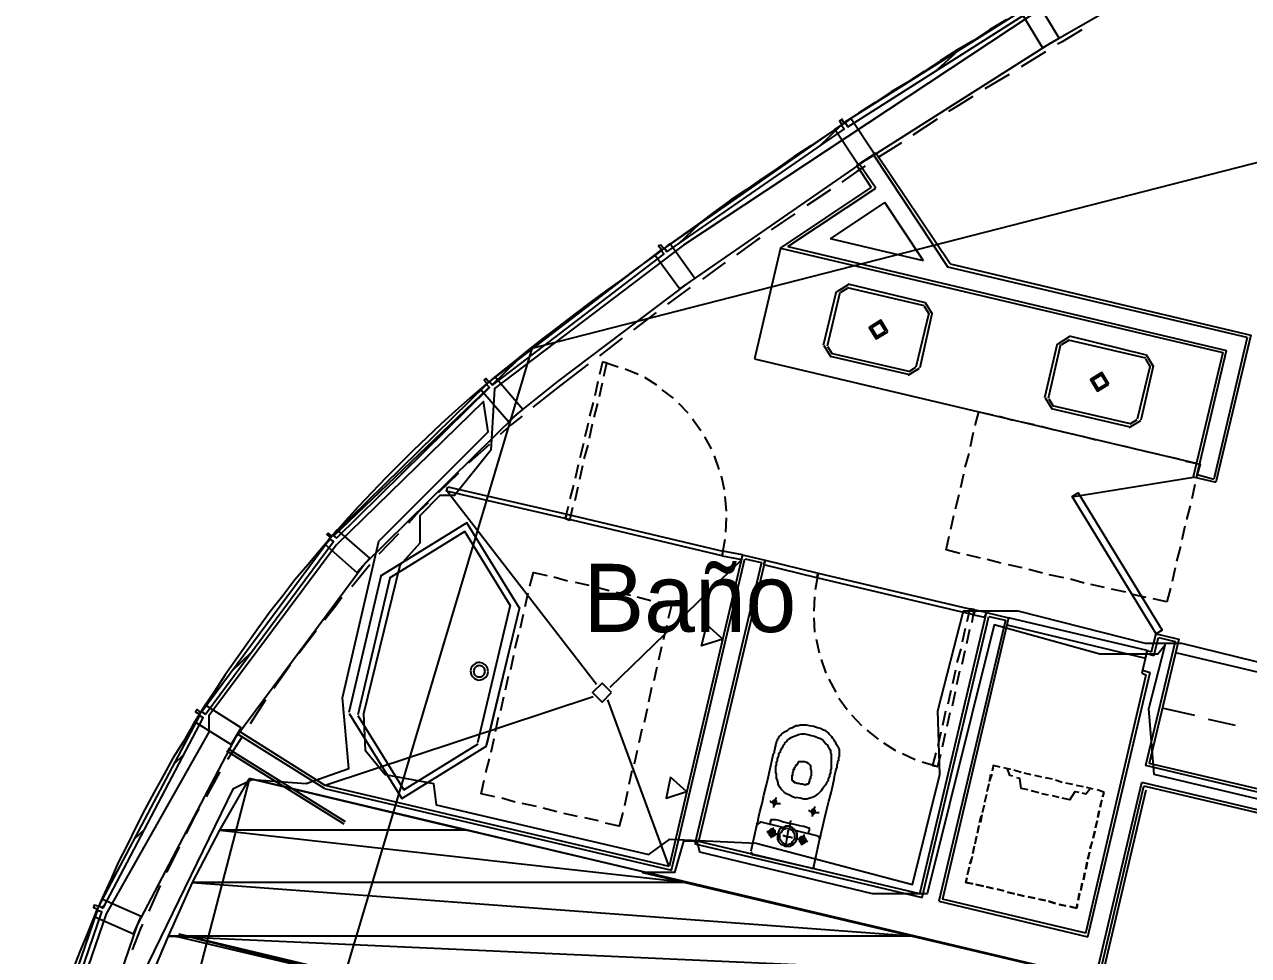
# Model space of a CAD drawing. Header units: feet. Extents: x -84 to 198, y -22 to 181.
# Drawn here: x 27.76 to 49.31, y 130.56 to 146.94 of the extents above; entities that cross this region are included whole.
import ezdxf
from ezdxf.enums import TextEntityAlignment as Align

# ---------------------------------------------------------------- set-up
doc = ezdxf.new("R2010")
doc.units = ezdxf.units.FT
for name, color, linetype in [('A-AREA-COMUN', 252, 'CONTINUOUS'), ('A-AREA-UNIDAD', 30, 'CONTINUOUS'), ('A-LINEA', 7, 'CONTINUOUS'), ('A-LINEA-FINA', 9, 'CONTINUOUS'), ('A-MURO-CONCRETO', 8, 'CONTINUOUS'), ('A-NOMBRE-ESPACIO', 2, 'CONTINUOUS')]:
    doc.layers.add(name, color=color, linetype=linetype)

msp = doc.modelspace()

# ---------------------------------------------------------------- linework, layer by layer
at = {"layer": 'A-AREA-COMUN'}
for points in [[(77.04, 126.7733), (47.648, 133.7422), (47.552, 134.8978), (47.84, 136.0178), (47.712, 135.8578), (46.688, 135.8578), (44.832, 136.3733), (43.648, 131.6444), (42.688, 131.6444), (39.648, 132.3733), (39.6, 132.5689), (39.36, 132.5689), (39.2, 132.0178), (38.64, 132.0178), (46.32, 130.2044)], [(45.728, 127.2889), (30.48, 130.9333), (33.36, 130.2044)]]:
    msp.add_lwpolyline(points, dxfattribs=at)
at = {"layer": 'A-AREA-UNIDAD'}
for points in [[(45.472, 147.0933), (39.36, 143.0578), (36.032, 140.5333), (35.968, 139.4489), (35.328, 138.6489), (35.072, 138.6489), (34.72, 138.2933), (34.72, 137.8133), (34.368, 137.4222), (33.728, 134.8089), (33.76, 134.1689), (34.112, 133.7422), (34.96, 133.5822), (35.008, 133.2089), (38.752, 132.3378), (39.12, 132.6044), (40.64, 132.5333), (43.392, 131.8044), (43.872, 133.7422), (43.84, 134.8622), (44.288, 136.6222), (45.248, 136.6222), (47.488, 136.0533), (48.128, 136.0533), (57.76, 133.6889)], [(29.84, 130.2044), (31.44, 133.4933), (31.76, 133.6533), (32.72, 133.5822), (33.472, 133.8489), (33.36, 135.0933), (34, 137.8489), (35.92, 139.7689), (35.84, 140.3022), (33.248, 137.7778), (31.008, 134.7733), (31.008, 134.4889), (29.2, 131.2889), (27.92, 127.5733)]]:
    msp.add_lwpolyline(points, dxfattribs=at)
at = {"layer": 'A-LINEA'}
for p, q in [((106.2631, 159.0395), (36.6895, 141.2395)), ((106.2631, 159.0395), (36.6895, 141.2395)), ((43.84, 146.1511), (44.1467, 146.4311)), ((45.7333, 146.4578), (45.3067, 146.1911)), ((45.0933, 146.0578), (44.6667, 145.8044)), ((43.8267, 145.2711), (43.4, 144.9911)), ((41.7467, 144.7911), (42.1333, 145.1644)), ((43.2, 144.8578), (42.7733, 144.5911)), ((42.7067, 144.6444), (44.0133, 142.6711)), ((44.0533, 142.7244), (42.7467, 144.6711)), ((42.7467, 144.0578), (42.4533, 144.4844)), ((41.0667, 143.0044), (42.6667, 144.0711)), ((41.2, 143.0311), (42.7467, 144.0578)), ((41.9467, 144.0311), (41.5333, 143.7511)), ((41.9467, 143.1644), (42.9067, 143.8044)), ((43.5867, 142.7778), (42.9067, 143.8044)), ((41.32, 143.6044), (40.9067, 143.3244)), ((39.2667, 143.0711), (39.6533, 143.4444)), ((43.5867, 142.7778), (41.9467, 143.1644)), ((41.0667, 143.0044), (40.6133, 141.0578)), ((41.0667, 143.0044), (48.8533, 141.1644)), ((41.2, 143.0311), (48.92, 141.2044)), ((40.0933, 142.7511), (39.6933, 142.4578)), ((49.28, 141.4311), (44.0133, 142.6711)), ((44.0533, 142.7244), (49.3467, 141.4711)), ((39.48, 142.3111), (39.08, 142.0178)), ((41.8267, 141.2978), (42.0533, 142.2444)), ((41.8933, 141.2844), (42.12, 142.2311)), ((42.2584, 142.36), (42.0578, 142.2361)), ((42.243, 142.2951), (42.1227, 142.2208)), ((42.24, 142.3111), (43.6, 141.9911)), ((42.2533, 142.3778), (43.6133, 142.0444)), ((43.7422, 141.8394), (43.6184, 142.04)), ((38.88, 141.8711), (38.48, 141.5644)), ((43.68, 141.8578), (43.4533, 140.9111)), ((43.7333, 141.8444), (43.52, 140.8978)), ((43.6773, 141.8548), (43.603, 141.9751)), ((38.28, 141.4178), (37.88, 141.1111)), ((46.1517, 141.44), (45.9511, 141.3161)), ((46.1364, 141.3751), (46.016, 141.3008)), ((46.1333, 141.3911), (47.4933, 141.0711)), ((46.1467, 141.4578), (47.5067, 141.1244)), ((49.28, 141.4311), (48.6933, 138.9378)), ((49.3467, 141.4711), (48.7333, 138.8844)), ((36.6881, 141.2357), (28.3665, 113.3809)), ((36.6881, 141.2357), (28.3665, 113.3809)), ((36.6881, 141.2357), (28.3665, 113.3809)), ((41.8311, 141.2895), (41.955, 141.0889)), ((41.896, 141.2741), (41.9703, 141.1538)), ((43.3333, 140.8311), (41.96, 141.1511)), ((45.72, 140.3778), (45.9467, 141.3244)), ((45.7867, 140.3644), (46, 141.3111)), ((48.8533, 141.1644), (48.3333, 138.9778)), ((48.4, 139.0178), (48.92, 141.2044)), ((36, 140.6044), (36.44, 141.0311)), ((37.9333, 141.0044), (37.88, 140.7778)), ((38.2133, 140.9111), (37.9333, 141.0044)), ((40.6133, 141.0578), (48.3867, 139.2178)), ((43.32, 140.7778), (41.9467, 141.0978)), ((47.5733, 140.9378), (47.3467, 139.9911)), ((47.6267, 140.9244), (47.4133, 139.9778)), ((47.5706, 140.9348), (47.4964, 141.0551)), ((47.6355, 140.9194), (47.5117, 141.12)), ((38.56, 140.7778), (38.3333, 140.8711)), ((38.8933, 140.5911), (38.68, 140.7244)), ((43.315, 140.7689), (43.5155, 140.8927)), ((43.3303, 140.8338), (43.4506, 140.9081)), ((33.2, 137.9378), (35.9333, 140.5511)), ((36.4133, 140.0711), (37.1467, 140.6578)), ((37.8533, 140.6578), (37.8, 140.4044)), ((37.88, 140.3911), (37.9333, 140.6311)), ((39.1867, 140.3644), (38.9867, 140.5111)), ((37.7733, 140.2844), (37.7067, 140.0444)), ((37.7867, 140.0311), (37.8533, 140.2711)), ((39.44, 140.0978), (39.28, 140.2711)), ((45.7245, 140.3695), (45.8483, 140.1689)), ((45.7894, 140.3541), (45.8636, 140.2338)), ((47.2, 139.8578), (45.84, 140.1778)), ((47.2267, 139.9111), (45.8533, 140.2311)), ((37.68, 139.9244), (37.6267, 139.6844)), ((37.7067, 139.6578), (37.76, 139.9111)), ((39.6667, 139.7911), (39.52, 139.9911)), ((44.92, 140.0444), (45.16, 139.9778)), ((45.28, 139.9511), (45.5333, 139.8978)), ((45.6533, 139.8711), (45.8933, 139.8044)), ((47.2083, 139.8489), (47.4089, 139.9727)), ((47.2236, 139.9138), (47.344, 139.9881)), ((39.8533, 139.4711), (39.7333, 139.6844)), ((44.4133, 139.5111), (44.4667, 139.7644)), ((46.0133, 139.7778), (46.2533, 139.7244)), ((46.3867, 139.6978), (46.6267, 139.6311)), ((35.9467, 139.5511), (35.5733, 139.2178)), ((37.6, 139.5644), (37.5333, 139.3111)), ((37.6133, 139.2978), (37.68, 139.5378)), ((46.7467, 139.6044), (46.9867, 139.5511)), ((47.1067, 139.5244), (47.36, 139.4578)), ((47.48, 139.4311), (47.72, 139.3778)), ((39.9867, 139.1111), (39.9067, 139.3511)), ((44.32, 139.1511), (44.3867, 139.3911)), ((47.84, 139.3511), (48.08, 139.2978)), ((35.4, 139.0444), (35.04, 138.6978)), ((37.5067, 139.1911), (37.4533, 138.9511)), ((37.5333, 138.9378), (37.5867, 139.1778)), ((40.08, 138.7511), (40.0267, 138.9911)), ((44.24, 138.7911), (44.2933, 139.0311)), ((48.3333, 138.9778), (48.7333, 138.8844)), ((48.4, 139.0178), (48.6933, 138.9378)), ((37.4267, 138.8311), (37.36, 138.5911)), ((37.4533, 138.5644), (37.5067, 138.8044)), ((48.339, 138.9683), (46.1982, 138.622)), ((48.36, 138.8444), (48.3067, 138.5911)), ((37.8267, 135.3244), (35.1867, 138.7378)), ((40.12, 138.3778), (40.0933, 138.6311)), ((44.1467, 138.4178), (44.2133, 138.6711)), ((48.28, 138.4711), (48.2133, 138.2311)), ((37.2533, 138.2978), (37.2533, 138.2978)), ((37.2533, 138.2978), (37.2533, 138.2978)), ((40.1067, 138.0044), (40.12, 138.2578)), ((44.0667, 138.0578), (44.12, 138.2978)), ((34.3467, 137.9778), (34, 137.6178)), ((48.1867, 138.1111), (48.1333, 137.8711)), ((33.08, 137.8178), (33.1467, 137.8844)), ((40.04, 137.5911), (40.0933, 137.8844)), ((48.1067, 137.7511), (48.04, 137.4978)), ((40.3733, 137.5111), (38.0667, 135.2711)), ((40.4, 137.6044), (39.1067, 132.1244)), ((39.1467, 132.0578), (40.44, 137.5378)), ((40.7333, 137.4711), (39.56, 132.5244)), ((40.8, 137.5111), (39.6267, 132.5644)), ((40, 137.6444), (40, 137.6444)), ((40.0933, 137.6178), (40.0933, 137.6178)), ((40.0933, 137.6178), (40.0933, 137.6178)), ((40.3467, 137.5644), (40.3467, 137.5644)), ((40.4, 137.6044), (40.8, 137.5111)), ((40.44, 137.5378), (40.7333, 137.4711)), ((44.5867, 137.5511), (44.3467, 137.6044)), ((44.9467, 137.4578), (44.7067, 137.5244)), ((34.04, 137.2578), (33.4667, 134.8311)), ((33.84, 137.4311), (33.52, 137.0444)), ((41.7333, 137.2844), (41.68, 136.9911)), ((41.68, 137.2578), (41.68, 137.2578)), ((41.68, 137.2578), (41.68, 137.2578)), ((45.32, 137.3778), (45.08, 137.4311)), ((45.68, 137.2844), (45.44, 137.3511)), ((46.0533, 137.2044), (45.8, 137.2578)), ((48.0133, 137.3778), (47.96, 137.1378)), ((34.2, 137.2178), (33.6267, 134.7911)), ((37.08, 137.2178), (37.32, 137.1511)), ((37.4533, 137.1244), (37.6933, 137.0711)), ((37.8133, 137.0444), (38.0533, 136.9778)), ((46.4133, 137.1111), (46.1733, 137.1778)), ((46.7733, 137.0311), (46.5333, 137.0844)), ((33.9467, 136.8578), (33.4667, 134.8311)), ((36.5733, 136.6978), (36.6267, 136.9378)), ((38.1733, 136.9511), (38.4267, 136.8978)), ((38.5467, 136.8711), (38.7867, 136.8044)), ((41.6667, 136.8711), (41.6533, 136.6178)), ((47.1467, 136.9511), (46.8933, 137.0044)), ((47.5067, 136.8578), (47.2667, 136.9111)), ((47.8667, 136.7778), (47.6267, 136.8311)), ((47.9333, 137.0178), (47.8667, 136.7778)), ((36.3067, 136.7244), (35.7333, 134.2978)), ((38.9067, 136.7778), (39.1467, 136.7244)), ((39.1467, 136.7244), (39.0933, 136.4844)), ((36.4933, 136.3244), (36.5467, 136.5644)), ((41.6533, 136.4978), (41.6667, 136.2444)), ((43.52, 131.6444), (44.6933, 136.5911)), ((43.56, 131.5778), (44.7333, 136.5244)), ((45.0267, 136.4578), (43.8533, 131.5111)), ((45.08, 136.4978), (43.92, 131.5511)), ((44.44, 136.6044), (44.44, 136.6044)), ((44.52, 136.5911), (44.52, 136.5911)), ((44.52, 136.5911), (44.52, 136.5911)), ((44.6933, 136.5911), (45.08, 136.4978)), ((44.7333, 136.5244), (45.0267, 136.4578)), ((32.8933, 136.2711), (32.5867, 135.8711)), ((36.4, 135.9644), (36.4533, 136.2044)), ((39.0667, 136.3644), (39, 136.1111)), ((44.32, 136.3111), (44.2667, 136.0711)), ((44.3467, 136.0444), (44.4, 136.2978)), ((47.6, 135.8978), (47.68, 136.2178)), ((47.68, 136.2178), (48.08, 136.1244)), ((38.9733, 135.9911), (38.92, 135.7511)), ((41.6933, 136.1244), (41.7467, 135.8844)), ((48.0133, 136.0844), (47.4933, 133.8978)), ((48.08, 136.1244), (47.56, 133.9378)), ((47.64, 135.8311), (47.72, 136.1511)), ((47.72, 136.1511), (48.0133, 136.0844)), ((31.4, 135.5511), (31.76, 135.8978)), ((36.32, 135.5911), (36.3733, 135.8444)), ((41.7867, 135.7644), (41.8667, 135.5244)), ((44.24, 135.9511), (44.1733, 135.7111)), ((44.2667, 135.6844), (44.32, 135.9244)), ((47.52, 135.9244), (47.4267, 135.5244)), ((47.64, 135.8311), (47.5067, 135.8711)), ((47.52, 135.9244), (47.6, 135.8978)), ((57.9067, 133.5378), (48.0267, 135.8844)), ((32.44, 135.6711), (32.1467, 135.2578)), ((35.6174, 135.5929), (35.6136, 135.5664)), ((35.6136, 135.5664), (35.6144, 135.5397)), ((35.6144, 135.5397), (35.6198, 135.5136)), ((35.6258, 135.6183), (35.6174, 135.5929)), ((35.6384, 135.6418), (35.6258, 135.6183)), ((35.655, 135.6628), (35.6384, 135.6418)), ((35.6749, 135.6806), (35.655, 135.6628)), ((35.6693, 135.5807), (35.6668, 135.5634)), ((35.6668, 135.5634), (35.6674, 135.546)), ((35.6674, 135.546), (35.6709, 135.5289)), ((35.6748, 135.5972), (35.6693, 135.5807)), ((35.6709, 135.5289), (35.6774, 135.5127)), ((35.683, 135.6126), (35.6748, 135.5972)), ((35.6976, 135.6947), (35.6749, 135.6806)), ((35.6938, 135.6263), (35.683, 135.6126)), ((35.7068, 135.6379), (35.6938, 135.6263)), ((35.7225, 135.7046), (35.6976, 135.6947)), ((35.7216, 135.6471), (35.7068, 135.6379)), ((35.7378, 135.6535), (35.7216, 135.6471)), ((35.7486, 135.71), (35.7225, 135.7046)), ((35.7549, 135.6571), (35.7378, 135.6535)), ((35.7753, 135.7109), (35.7486, 135.71)), ((35.7723, 135.6576), (35.7549, 135.6571)), ((35.7896, 135.6551), (35.7723, 135.6576)), ((35.8018, 135.707), (35.7753, 135.7109)), ((35.8061, 135.6497), (35.7896, 135.6551)), ((35.8272, 135.6987), (35.8018, 135.707)), ((35.8215, 135.6414), (35.8061, 135.6497)), ((35.8352, 135.6306), (35.8215, 135.6414)), ((35.8507, 135.686), (35.8272, 135.6987)), ((35.8468, 135.6176), (35.8352, 135.6306)), ((35.856, 135.6028), (35.8468, 135.6176)), ((35.8717, 135.6695), (35.8507, 135.686)), ((35.8624, 135.5866), (35.856, 135.6028)), ((35.8586, 135.5183), (35.864, 135.5349)), ((35.866, 135.5696), (35.8624, 135.5866)), ((35.864, 135.5349), (35.8665, 135.5521)), ((35.8665, 135.5521), (35.866, 135.5696)), ((35.8895, 135.6495), (35.8717, 135.6695)), ((35.9036, 135.6268), (35.8895, 135.6495)), ((35.9135, 135.602), (35.9036, 135.6268)), ((35.9189, 135.5758), (35.9135, 135.602)), ((35.9159, 135.5227), (35.9198, 135.5491)), ((35.9198, 135.5491), (35.9189, 135.5758)), ((38.8933, 135.6311), (38.84, 135.3911)), ((44.1467, 135.5778), (44.0933, 135.3378)), ((44.1733, 135.3244), (44.2267, 135.5644)), ((46.48, 130.8844), (47.5733, 135.5378)), ((47.44, 135.5778), (47.5733, 135.5378)), ((35.6198, 135.5136), (35.6298, 135.4887)), ((35.6298, 135.4887), (35.6438, 135.466)), ((35.6438, 135.466), (35.6616, 135.4461)), ((35.6616, 135.4461), (35.6826, 135.4295)), ((35.6774, 135.5127), (35.6866, 135.4979)), ((35.6826, 135.4295), (35.7062, 135.4169)), ((35.6866, 135.4979), (35.6982, 135.4849)), ((35.6982, 135.4849), (35.7119, 135.4741)), ((35.7062, 135.4169), (35.7316, 135.4085)), ((35.7119, 135.4741), (35.7272, 135.4659)), ((35.7272, 135.4659), (35.7438, 135.4604)), ((35.7316, 135.4085), (35.758, 135.4047)), ((35.7438, 135.4604), (35.761, 135.4579)), ((35.758, 135.4047), (35.7847, 135.4055)), ((35.761, 135.4579), (35.7784, 135.4585)), ((35.7784, 135.4585), (35.7955, 135.462)), ((35.7847, 135.4055), (35.8109, 135.411)), ((35.7955, 135.462), (35.8117, 135.4685)), ((35.8109, 135.411), (35.8357, 135.4209)), ((35.8117, 135.4685), (35.8265, 135.4777)), ((35.8265, 135.4777), (35.8395, 135.4893)), ((35.8357, 135.4209), (35.8584, 135.4349)), ((35.8395, 135.4893), (35.8503, 135.503)), ((35.8503, 135.503), (35.8586, 135.5183)), ((35.8584, 135.4349), (35.8784, 135.4527)), ((35.8784, 135.4527), (35.8949, 135.4737)), ((35.8949, 135.4737), (35.9076, 135.4973)), ((35.9076, 135.4973), (35.9159, 135.5227)), ((36.2267, 135.2311), (36.28, 135.4711)), ((41.92, 135.4178), (42.04, 135.1911)), ((46.44, 130.9511), (47.5067, 135.4978)), ((47.4267, 135.5244), (47.5067, 135.4978)), ((37.7733, 135.1111), (33.0533, 133.5511)), ((36.1467, 134.8711), (36.2, 135.1111)), ((38.8, 135.2711), (38.7467, 135.0178)), ((44.0667, 135.2178), (44.0133, 134.9778)), ((44.0933, 134.9511), (44.1467, 135.2044)), ((39.1067, 132.1244), (38.0267, 135.0578)), ((38.72, 134.8978), (38.6667, 134.6578)), ((42.0933, 135.0844), (42.24, 134.8844)), ((48.36, 134.7778), (47.7867, 134.9111)), ((36.0533, 134.4978), (36.1067, 134.7511)), ((42.32, 134.7911), (42.4933, 134.6044)), ((43.9733, 134.8578), (43.92, 134.6044)), ((44, 134.5911), (44.0533, 134.8311)), ((49.08, 134.6044), (48.6, 134.7111)), ((33.04, 133.4978), (31.5067, 134.4578)), ((33.0533, 133.5511), (31.5467, 134.4978)), ((38.6267, 134.5378), (38.5733, 134.2978)), ((42.5867, 134.5244), (42.7867, 134.3644)), ((43.8933, 134.4844), (43.84, 134.2444)), ((43.92, 134.2311), (43.9733, 134.4711)), ((31.6, 134.4178), (31.3333, 134.0044)), ((35.9733, 134.1378), (36.0267, 134.3778)), ((42.88, 134.2978), (43.0933, 134.1644)), ((30.3867, 133.9244), (30.5733, 134.0978)), ((33.3867, 132.8711), (31.32, 134.1511)), ((33.4133, 132.9111), (31.3467, 134.1911)), ((38.5467, 134.1644), (38.4933, 133.9244)), ((43.2133, 134.1111), (43.44, 134.0044)), ((43.84, 133.8844), (43.8933, 134.0978)), ((35.88, 133.7778), (35.9467, 134.0178)), ((43.56, 133.9644), (43.84, 133.8844)), ((44.8, 133.8044), (44.8133, 133.8711)), ((44.9333, 133.8711), (44.8133, 133.8978)), ((45.12, 133.8311), (45, 133.8578)), ((45.12, 133.8311), (45, 133.8578)), ((45.3067, 133.7778), (45.1733, 133.8178)), ((45.3067, 133.7778), (45.1733, 133.8178)), ((77.9867, 126.6844), (47.4933, 133.8978)), ((77.9467, 126.7511), (47.56, 133.9378)), ((31.7159, 133.6567), (28.3582, 120.754)), ((31.2, 133.7911), (30.96, 133.3511)), ((38.4533, 133.8044), (38.4, 133.5644)), ((44.7867, 133.7511), (44.7467, 133.6311)), ((44.7467, 133.6178), (44.7733, 133.7511)), ((45.48, 133.7378), (45.36, 133.7644)), ((45.48, 133.7378), (45.36, 133.7644)), ((45.6667, 133.6978), (45.5467, 133.7244)), ((45.6667, 133.6978), (45.5467, 133.7244)), ((45.8533, 133.6578), (45.7333, 133.6844)), ((45.8533, 133.6578), (45.7333, 133.6844)), ((46.0267, 133.6044), (45.9067, 133.6444)), ((46.0267, 133.6044), (45.9067, 133.6444)), ((46.2133, 133.5644), (46.0933, 133.5911)), ((46.2133, 133.5644), (46.0933, 133.5911)), ((46.1067, 128.0044), (47.4267, 133.6044)), ((78.2133, 126.3244), (47.4267, 133.6044)), ((33.04, 133.4978), (39.1467, 132.0578)), ((39.1067, 132.1244), (33.0533, 133.5511)), ((38.3733, 133.4444), (38.32, 133.1911)), ((44.6933, 133.3911), (44.6667, 133.2711)), ((44.6667, 133.2578), (44.6933, 133.3778)), ((44.7333, 133.5778), (44.7067, 133.4578)), ((44.7067, 133.4444), (44.7333, 133.5644)), ((45.4267, 133.4711), (45.3067, 133.4978)), ((45.6133, 133.4178), (45.48, 133.4578)), ((45.7867, 133.3778), (45.6667, 133.4044)), ((46.1733, 128.0444), (47.4667, 133.5378)), ((46.2133, 127.9911), (47.5067, 133.4711)), ((46.4, 133.5244), (46.28, 133.5511)), ((46.4, 133.5244), (46.28, 133.5511)), ((46.5733, 133.4844), (46.4533, 133.5111)), ((46.5733, 133.4844), (46.4533, 133.5111)), ((46.76, 133.4311), (46.64, 133.4711)), ((46.76, 133.4178), (46.7333, 133.3511)), ((78.2533, 126.2578), (47.4667, 133.5378)), ((36.4, 133.2578), (36.16, 133.3244)), ((36.7733, 133.1778), (36.52, 133.2311)), ((44.6533, 133.2044), (44.6267, 133.0844)), ((44.6267, 133.0711), (44.6533, 133.1911)), ((45.9733, 133.3378), (45.8533, 133.3644)), ((46.16, 133.2978), (46.0267, 133.3244)), ((46.6933, 133.1778), (46.7333, 133.2978)), ((46.72, 133.2844), (46.6933, 133.1644)), ((37.1333, 133.0844), (36.8933, 133.1511)), ((37.4933, 133.0044), (37.2533, 133.0578)), ((37.8667, 132.9244), (37.6267, 132.9778)), ((44.5733, 132.8978), (44.6, 133.0178)), ((44.6133, 133.0311), (44.5867, 132.8978)), ((46.6533, 132.9911), (46.68, 133.1111)), ((46.68, 133.0978), (46.6533, 132.9778)), ((29.6933, 132.6044), (29.88, 132.7778)), ((40.6533, 132.8711), (40.5467, 132.3911)), ((40.7107, 132.8965), (40.6546, 132.8619)), ((41.7333, 132.6578), (40.7067, 132.9111)), ((44.56, 132.8444), (44.5333, 132.7244)), ((44.5333, 132.7111), (44.56, 132.8311)), ((46.5733, 132.6311), (46.6, 132.7511)), ((46.6, 132.7378), (46.5733, 132.6178)), ((46.6133, 132.8044), (46.64, 132.9244)), ((46.64, 132.9244), (46.6133, 132.8044)), ((39.56, 132.5244), (43.56, 131.5778)), ((43.52, 131.6444), (39.6267, 132.5644)), ((41.6533, 132.1244), (41.76, 132.6178)), ((41.7721, 132.6004), (41.7374, 132.6565)), ((44.52, 132.6578), (44.4933, 132.5378)), ((44.4933, 132.5244), (44.52, 132.6444)), ((46.52, 132.4444), (46.56, 132.5644)), ((46.5467, 132.5511), (46.52, 132.4311)), ((40.5479, 132.3819), (40.5826, 132.3257)), ((40.5733, 132.3378), (41.6, 132.0978)), ((44.44, 132.2978), (44.4133, 132.1778)), ((44.48, 132.4844), (44.4533, 132.3511)), ((44.4533, 132.3511), (44.48, 132.4711)), ((46.48, 132.2578), (46.5067, 132.3778)), ((46.5067, 132.3778), (46.48, 132.2444)), ((41.6093, 132.0857), (41.6654, 132.1204)), ((44.3867, 132.1111), (44.36, 131.9911)), ((44.36, 131.9778), (44.3867, 132.0978)), ((44.4, 132.1644), (44.44, 132.2844)), ((46.44, 132.0844), (46.4667, 132.2044)), ((46.4667, 132.1911), (46.44, 132.0711)), ((44.3467, 131.9244), (44.3333, 131.8444)), ((46.4, 131.8978), (46.4267, 132.0178)), ((46.4267, 132.0044), (46.4, 131.8844)), ((30.1467, 131.7911), (29.9467, 131.3378)), ((44.3333, 131.8444), (44.4533, 131.8178)), ((44.5067, 131.8044), (44.64, 131.7778)), ((44.64, 131.7778), (44.5067, 131.8044)), ((44.6933, 131.7644), (44.8133, 131.7378)), ((44.8133, 131.7378), (44.6933, 131.7644)), ((44.88, 131.7244), (45, 131.6978)), ((45, 131.6978), (44.88, 131.7244)), ((45.0667, 131.6711), (45.1867, 131.6444)), ((45.1867, 131.6444), (45.0667, 131.6711)), ((46.3067, 131.5378), (46.3333, 131.6578)), ((46.3733, 131.8311), (46.3467, 131.6978)), ((46.36, 131.7111), (46.3867, 131.8311)), ((29.12, 131.4044), (29.1867, 131.4578)), ((43.8533, 131.5111), (46.48, 130.8844)), ((46.44, 130.9511), (43.92, 131.5511)), ((45.24, 131.6311), (45.36, 131.6044)), ((45.36, 131.6044), (45.24, 131.6311)), ((45.4267, 131.5911), (45.5467, 131.5644)), ((45.5467, 131.5644), (45.4267, 131.5911)), ((45.6133, 131.5511), (45.7333, 131.5244)), ((45.7333, 131.5244), (45.6133, 131.5511)), ((45.7867, 131.5111), (45.9067, 131.4711)), ((45.9067, 131.4711), (45.7867, 131.5111)), ((45.9733, 131.4578), (46.0933, 131.4311)), ((46.0933, 131.4311), (45.9733, 131.4578)), ((46.3333, 131.6444), (46.3067, 131.5244)), ((29.0267, 131.3111), (29.0667, 131.3511)), ((35.8267, 129.6178), (30.4533, 130.8844))]:
    msp.add_line(p, q, dxfattribs=at)
for points in [[(37.1467, 140.6578), (39.4267, 142.3778), (42.5867, 144.5644), (45.8267, 146.6178), (49.16, 148.5244), (51.5733, 149.7778)], [(42.2533, 145.1378), (45.4533, 147.1644), (45.4, 147.2311), (42.2, 145.2178), (42.2533, 145.1378)], [(45.5867, 147.3378), (45.4533, 147.2711), (45.4133, 147.3378), (45.3733, 147.3111), (45.4267, 147.2444), (45.2933, 147.1644), (45.68, 146.5244), (45.9733, 146.6978), (45.5867, 147.3378)], [(45.04, 147.0178), (44.7467, 146.8444), (44.4667, 146.6578), (44.1733, 146.4844), (43.88, 146.2978), (43.6, 146.1111), (43.3067, 145.9244), (43.0133, 145.7511), (42.7333, 145.5644), (42.44, 145.3778), (42.16, 145.1778), (41.88, 144.9911), (41.6, 144.8044), (41.3067, 144.6178), (41.0267, 144.4178), (40.7467, 144.2311), (40.4667, 144.0311), (40.1867, 143.8444), (39.9067, 143.6444), (39.64, 143.4444), (39.36, 143.2444), (39.08, 143.0444), (38.8133, 142.8444), (38.5333, 142.6444), (38.2667, 142.4444), (37.9867, 142.2444), (37.72, 142.0444), (37.4533, 141.8444), (37.1733, 141.6311), (36.9067, 141.4311), (36.64, 141.2178), (36.3733, 141.0044), (36.12, 140.8044), (35.8533, 140.5778), (35.6, 140.3644), (35.3467, 140.1378), (35.0933, 139.9111), (34.84, 139.6711), (34.6, 139.4444), (34.36, 139.2044), (34.12, 138.9644), (33.88, 138.7111), (33.64, 138.4578), (33.4133, 138.2044), (33.1867, 137.9511), (32.96, 137.6844), (32.7467, 137.4311), (32.52, 137.1644), (32.3067, 136.8844), (32.0933, 136.6178), (31.8933, 136.3378), (31.6933, 136.0578), (31.4933, 135.7778), (31.2933, 135.4978), (31.1067, 135.2044), (30.92, 134.9244), (30.7333, 134.6311), (30.56, 134.3244), (30.3733, 134.0311), (30.2133, 133.7378), (30.04, 133.4311), (29.88, 133.1244), (29.72, 132.8178), (29.5733, 132.5111), (29.4133, 132.2044), (29.28, 131.8978), (29.1333, 131.5778), (29, 131.2711), (28.8667, 130.9511), (28.7333, 130.6311), (28.6133, 130.3111)], [(46.3733, 146.8444), (46.0267, 146.6311), (45.9467, 146.5911)], [(44.4533, 145.6711), (44.2, 145.5111), (44.0267, 145.4044)], [(42.3067, 145.2844), (42.1867, 145.2044), (42.1467, 145.2711), (42.1067, 145.2444), (42.1467, 145.1778), (42.0267, 145.0978), (42.44, 144.4711), (42.72, 144.6578), (42.3067, 145.2844)], [(39.0667, 142.9378), (42.1867, 145.0978), (42.1333, 145.1644), (39.0267, 143.0044), (39.0667, 142.9378)], [(42.7467, 144.6711), (42.4133, 144.4578), (42.6667, 144.0711)], [(42.56, 144.4444), (42.4133, 144.3511), (42.1467, 144.1644)], [(39.12, 143.0844), (39.0133, 142.9911), (38.96, 143.0578), (38.92, 143.0444), (38.9733, 142.9778), (38.8533, 142.8844), (39.2933, 142.2844), (39.56, 142.4711), (39.12, 143.0844)], [(40.7067, 143.1778), (40.64, 143.1378), (40.2933, 142.8844)], [(36, 140.5911), (39.0133, 142.8978), (38.96, 142.9644), (35.9467, 140.6578), (36, 140.5911)], [(42.9555, 141.5327), (42.8317, 141.7333), (42.6311, 141.6095), (42.755, 141.4089), (42.9555, 141.5327)], [(42.9166, 141.5419), (42.8225, 141.6944), (42.6701, 141.6003), (42.7642, 141.4478), (42.9166, 141.5419)], [(37.68, 140.9644), (37.2, 140.5911), (36.7067, 140.2044)], [(37.96, 140.7511), (38.0133, 140.9778), (37.9333, 141.0044)], [(36.04, 140.7378), (35.9333, 140.6444), (35.88, 140.7111), (35.8533, 140.6844), (35.9067, 140.6178), (35.7867, 140.5244), (36.28, 139.9511), (36.5333, 140.1644), (36.04, 140.7378)], [(46.8489, 140.6127), (46.725, 140.8133), (46.5245, 140.6895), (46.6483, 140.4889), (46.8489, 140.6127)], [(46.8099, 140.6219), (46.7158, 140.7744), (46.5634, 140.6803), (46.6575, 140.5278), (46.8099, 140.6219)], [(33.2533, 137.8978), (35.9467, 140.5511), (35.8933, 140.6044), (33.1867, 137.9511), (33.2533, 137.8978)], [(28.5333, 127.5511), (29.7467, 131.0978), (31.4933, 134.4178), (33.7333, 137.4311), (36.4133, 140.0711)], [(44.4933, 139.8844), (44.56, 140.1244), (44.8, 140.0711)], [(36.52, 140.0444), (36.3333, 139.8978), (36.1333, 139.7244)], [(48.2, 139.2578), (48.4533, 139.2044), (48.3867, 138.9644)], [(35.2133, 138.8044), (37.3067, 138.3244), (37.28, 138.2444), (35.1867, 138.7244), (35.2133, 138.8044)], [(35.24, 138.7644), (35.24, 138.7644), (35.24, 138.7644)], [(47.68, 136.2178), (46.2, 138.6311), (46.3067, 138.6978), (47.7867, 136.2844), (47.68, 136.2178)], [(34.8667, 138.5244), (34.7067, 138.3778), (34.52, 138.1644)], [(37.3333, 138.4578), (37.28, 138.2444), (37.36, 138.2178), (37.4133, 138.4444)], [(36.4732, 136.6708), (35.547, 138.171), (34.0468, 137.2448)], [(40.04, 137.5911), (37.28, 138.2444), (37.3067, 138.3244), (40.0533, 137.6711), (40.04, 137.5911)], [(37.3333, 138.2711), (37.3333, 138.2711), (37.3333, 138.2711)], [(33.2667, 138.0444), (33.1733, 137.9378), (33.1067, 137.9911), (33.08, 137.9644), (33.1467, 137.9111), (33.0533, 137.7911), (33.6133, 137.2978), (33.84, 137.5511), (33.2667, 138.0444)], [(36.3175, 136.7076), (35.5102, 138.0153), (34.2025, 137.208)], [(44.2267, 137.6311), (43.9867, 137.6978), (44.04, 137.9378)], [(30.9467, 134.8044), (33.2, 137.8444), (33.1333, 137.8844), (30.88, 134.8444), (30.9467, 134.8044)], [(40.4, 137.6044), (40.0533, 137.6711), (40.04, 137.5911), (40.3867, 137.5244), (40.4, 137.6044)], [(40.8, 137.5111), (41.7333, 137.2844), (41.7067, 137.2044), (40.7733, 137.4311), (40.8, 137.5111)], [(36.6533, 137.0578), (36.72, 137.2978), (36.96, 137.2444)], [(40.8267, 137.4578), (40.8267, 137.4578), (40.8267, 137.4578)], [(44.4667, 136.5511), (41.7067, 137.2044), (41.7333, 137.2844), (44.4933, 136.6311), (44.4667, 136.5511)], [(41.76, 137.2311), (41.76, 137.2311), (41.76, 137.2311)], [(33.3467, 136.8578), (33.24, 136.7111), (33.04, 136.4578)], [(36.3733, 136.2711), (35.8933, 134.2578), (36.48, 136.6844)], [(44.44, 136.4178), (44.48, 136.6444), (44.4, 136.6578), (44.3467, 136.4311)], [(44.6933, 136.5911), (44.4933, 136.6311), (44.4667, 136.5511), (44.6667, 136.5111), (44.6933, 136.5911)], [(45.0533, 136.3778), (47.4933, 135.7911), (47.52, 135.9244), (45.08, 136.4978), (45.0533, 136.3778)], [(38.0933, 135.1844), (37.9267, 135.3511), (37.76, 135.1844), (37.9267, 135.0178), (38.0933, 135.1844)], [(30.9467, 134.9644), (30.8667, 134.8311), (30.8, 134.8844), (30.7733, 134.8444), (30.84, 134.8044), (30.76, 134.6711), (31.4, 134.2711), (31.5733, 134.5644), (30.9467, 134.9644)], [(32, 135.0578), (31.92, 134.9244), (31.7333, 134.6311)], [(29.1467, 131.3911), (30.9067, 134.7378), (30.84, 134.7778), (29.0667, 131.4311), (29.1467, 131.3911)], [(33.4735, 134.8181), (34.3997, 133.3179), (35.8998, 134.2441)], [(33.6292, 134.7813), (34.4365, 133.4736), (35.7441, 134.2809)], [(40.6533, 132.8711), (40.6667, 132.8978), (40.68, 132.9778), (40.7067, 133.0844), (40.7467, 133.2311), (40.7733, 133.3778), (40.8133, 133.5378), (40.8533, 133.6844), (40.88, 133.8178), (40.9067, 133.9244), (40.92, 134.0044), (40.9333, 134.0578), (40.9467, 134.1111), (40.96, 134.1378), (40.96, 134.1511), (40.96, 134.1644), (40.96, 134.1778), (40.9733, 134.1911), (40.9733, 134.2044), (40.9733, 134.2178), (40.9867, 134.2444), (40.9867, 134.2578), (40.9867, 134.2711), (40.9867, 134.2844), (41, 134.2978), (41, 134.3111), (41, 134.3244), (41.0133, 134.3378), (41.0133, 134.3511), (41.0133, 134.3644), (41.0267, 134.3778), (41.04, 134.3911), (41.04, 134.4044), (41.0533, 134.4178), (41.0667, 134.4311), (41.08, 134.4444), (41.0933, 134.4578), (41.1067, 134.4711), (41.1333, 134.4844), (41.1467, 134.4978), (41.16, 134.4978), (41.1733, 134.5111), (41.2, 134.5244), (41.2133, 134.5378), (41.2267, 134.5511), (41.2533, 134.5644), (41.2667, 134.5644), (41.2933, 134.5778), (41.32, 134.5911), (41.3467, 134.6044), (41.3867, 134.6044), (41.4133, 134.6178), (41.4667, 134.6178), (41.52, 134.6178), (41.5733, 134.6044), (41.6533, 134.5911)], [(41.3467, 133.3244), (41.28, 133.3511), (41.2267, 133.3778), (41.1733, 133.4044), (41.1333, 133.4311), (41.1067, 133.4578), (41.08, 133.4844), (41.0533, 133.5244), (41.04, 133.5511), (41.0267, 133.5778), (41.0267, 133.6044), (41.0133, 133.6311), (41.0133, 133.6444), (41, 133.6711), (41, 133.6844), (41, 133.7111), (41, 133.7378), (41, 133.7511), (40.9867, 133.7778), (40.9867, 133.7911), (40.9867, 133.8178), (40.9867, 133.8311), (40.9867, 133.8578), (40.9867, 133.8844), (41, 133.9111), (41, 133.9378), (41, 133.9644), (41.0133, 133.9911), (41.0133, 134.0178), (41.0267, 134.0444), (41.04, 134.0711), (41.04, 134.0978), (41.0533, 134.1244), (41.0667, 134.1378), (41.0667, 134.1644), (41.08, 134.1778), (41.0933, 134.2044), (41.1067, 134.2178), (41.1067, 134.2311), (41.12, 134.2578), (41.1333, 134.2711), (41.1467, 134.2844), (41.1467, 134.2978), (41.16, 134.3111), (41.1733, 134.3244), (41.1867, 134.3378), (41.2133, 134.3644), (41.2267, 134.3778), (41.2533, 134.3911), (41.28, 134.4044), (41.3067, 134.4178), (41.3467, 134.4311), (41.3867, 134.4444), (41.44, 134.4578), (41.4933, 134.4578), (41.5467, 134.4444), (41.6133, 134.4311), (41.6667, 134.4178), (41.72, 134.3911), (41.7733, 134.3778), (41.8133, 134.3511), (41.84, 134.3111), (41.8667, 134.2844), (41.8933, 134.2578), (41.9067, 134.2311), (41.92, 134.2044), (41.9333, 134.1911), (41.9467, 134.1644), (41.9467, 134.1511), (41.9467, 134.1244), (41.96, 134.1111), (41.96, 134.0844), (41.96, 134.0711), (41.96, 134.0578), (41.96, 134.0311), (41.96, 134.0178), (41.96, 133.9911), (41.96, 133.9778), (41.96, 133.9511), (41.96, 133.9244), (41.96, 133.8978), (41.96, 133.8711), (41.96, 133.8444), (41.9467, 133.8178), (41.9467, 133.7911), (41.9467, 133.7644), (41.9333, 133.7378), (41.9333, 133.7111), (41.92, 133.6844), (41.9067, 133.6711), (41.9067, 133.6444), (41.8933, 133.6178), (41.88, 133.6044), (41.88, 133.5911), (41.8667, 133.5644), (41.8533, 133.5511), (41.84, 133.5378), (41.8267, 133.5111), (41.8133, 133.4978), (41.8, 133.4844), (41.7867, 133.4578), (41.7733, 133.4444), (41.76, 133.4311), (41.7333, 133.4044), (41.72, 133.3911), (41.6933, 133.3778), (41.6533, 133.3511), (41.6267, 133.3378), (41.5867, 133.3244), (41.5333, 133.3111), (41.48, 133.3111), (41.4133, 133.3244), (41.3467, 133.3378)], [(41.76, 132.6178), (41.7733, 132.6444), (41.7867, 132.7111), (41.8133, 132.8311), (41.84, 132.9644), (41.88, 133.1111), (41.92, 133.2711), (41.96, 133.4178), (41.9867, 133.5511), (42.0133, 133.6578), (42.0267, 133.7378), (42.04, 133.8044), (42.0533, 133.8444), (42.0667, 133.8711), (42.0667, 133.8844), (42.0667, 133.8978), (42.0667, 133.9111), (42.0667, 133.9244), (42.08, 133.9378), (42.08, 133.9511), (42.08, 133.9644), (42.08, 133.9778), (42.0933, 133.9911), (42.0933, 134.0044), (42.0933, 134.0178), (42.0933, 134.0444), (42.1067, 134.0578), (42.1067, 134.0711), (42.1067, 134.0844), (42.1067, 134.0978), (42.1067, 134.1111), (42.1067, 134.1244), (42.1067, 134.1378), (42.1067, 134.1644), (42.1067, 134.1778), (42.0933, 134.1911), (42.0933, 134.2044), (42.08, 134.2311), (42.0667, 134.2444), (42.0667, 134.2578), (42.0533, 134.2711), (42.04, 134.2978), (42.04, 134.3111), (42.0267, 134.3244), (42.0133, 134.3511), (42, 134.3644), (41.9867, 134.3778), (41.9733, 134.4044), (41.96, 134.4178), (41.9333, 134.4444), (41.92, 134.4711), (41.8933, 134.4844), (41.8667, 134.5111), (41.8267, 134.5244), (41.7733, 134.5511), (41.72, 134.5644), (41.64, 134.5911)], [(43.8, 134.1244), (43.7467, 133.8978), (43.84, 133.8844)], [(41.5067, 133.5644), (41.52, 133.5644), (41.5333, 133.5644), (41.5333, 133.5778), (41.5467, 133.5778), (41.56, 133.5778), (41.5733, 133.5911), (41.5733, 133.6044), (41.5733, 133.6178), (41.5867, 133.6178), (41.5867, 133.6311), (41.5867, 133.6444), (41.5867, 133.6578), (41.6, 133.6711), (41.6, 133.6844), (41.6, 133.6978), (41.6, 133.7111), (41.6133, 133.7244), (41.6133, 133.7378), (41.6133, 133.7511), (41.6133, 133.7644), (41.6133, 133.7778), (41.6133, 133.7911), (41.6133, 133.8044), (41.6133, 133.8178), (41.6, 133.8311), (41.6, 133.8444), (41.6, 133.8578), (41.6, 133.8711), (41.6, 133.8844), (41.6, 133.8978), (41.5867, 133.9111), (41.5733, 133.9244), (41.56, 133.9378), (41.5333, 133.9511), (41.4933, 133.9644), (41.4667, 133.9644), (41.4267, 133.9644), (41.4133, 133.9644), (41.3867, 133.9644), (41.3733, 133.9511), (41.3733, 133.9378), (41.36, 133.9244), (41.36, 133.9111), (41.3467, 133.9111), (41.3467, 133.8978), (41.3333, 133.8978), (41.3333, 133.8844), (41.32, 133.8711), (41.32, 133.8578), (41.3067, 133.8578), (41.3067, 133.8444), (41.3067, 133.8311), (41.2933, 133.8311), (41.2933, 133.8178), (41.2933, 133.8044), (41.2933, 133.7911), (41.28, 133.7778), (41.28, 133.7511), (41.28, 133.7378), (41.28, 133.7244), (41.2667, 133.7244), (41.2667, 133.7111), (41.2667, 133.6978), (41.2667, 133.6844), (41.2667, 133.6711), (41.2667, 133.6578), (41.2667, 133.6444), (41.28, 133.6311), (41.2933, 133.6311), (41.2933, 133.6178), (41.3067, 133.6178), (41.3067, 133.6044), (41.3333, 133.6044), (41.36, 133.5911), (41.3867, 133.5911), (41.4267, 133.5778), (41.4533, 133.5778), (41.48, 133.5644), (41.5067, 133.5644)], [(44.9333, 133.8711), (44.8133, 133.8978), (44.8, 133.8178)], [(45.16, 133.7111), (45.1067, 133.7244), (45.0667, 133.8444)], [(43.4667, 117.1911), (43.9333, 119.1378), (31.7067, 122.0311), (33.6267, 130.1378), (45.8533, 127.2444), (46.5333, 130.1644), (31.72, 133.6711)], [(36.04, 133.3511), (35.8, 133.4044), (35.8533, 133.6444)], [(45.3067, 133.4978), (45.28, 133.6711), (45.2267, 133.6844)], [(46.16, 133.2978), (46.2533, 133.4444), (46.32, 133.4311)], [(46.3733, 133.4178), (46.44, 133.4044), (46.52, 133.4978)], [(46.7467, 133.3511), (46.76, 133.4311), (46.64, 133.4711)], [(40.88, 133.2711), (40.8933, 133.2711), (40.9067, 133.2578), (40.9333, 133.2578), (40.96, 133.2578), (40.9867, 133.2444), (41.0133, 133.2311), (41.04, 133.2311), (41.0533, 133.2311), (41.0667, 133.2311)], [(40.9733, 133.2844), (40.96, 133.2844), (40.9467, 133.2844), (40.9467, 133.2711), (40.9333, 133.2711), (40.9333, 133.2578), (40.9333, 133.2444), (40.9333, 133.2311), (40.9467, 133.2178), (40.96, 133.2178), (40.9733, 133.2178), (40.9867, 133.2178), (41, 133.2311), (41, 133.2444), (41, 133.2578), (41, 133.2711), (40.9867, 133.2711), (40.9867, 133.2844), (40.9733, 133.2844)], [(40.9867, 133.3378), (40.9867, 133.3244), (40.9733, 133.2978), (40.9733, 133.2711), (40.96, 133.2311), (40.96, 133.2044), (40.9467, 133.1911), (40.9467, 133.1644)], [(41.6667, 133.1778), (41.6667, 133.1644), (41.6533, 133.1378), (41.6533, 133.1111), (41.64, 133.0711), (41.64, 133.0444), (41.6267, 133.0178), (41.6267, 133.0044)], [(30.8267, 133.1378), (30.7733, 133.0311), (30.6, 132.6978)], [(38.2933, 133.0711), (38.2267, 132.8311), (37.9867, 132.8844)], [(40.88, 132.8578), (40.8933, 132.8711), (40.8933, 132.8844), (40.8933, 132.9111), (40.8933, 132.9244), (40.9067, 132.9244), (40.9067, 132.9378), (40.9067, 132.9511), (40.92, 132.9511), (40.9333, 132.9511), (40.9467, 132.9511), (40.9733, 132.9511), (41.04, 132.9378), (41.12, 132.9111), (41.2133, 132.8844), (41.3067, 132.8711), (41.4, 132.8444), (41.48, 132.8311), (41.5333, 132.8178), (41.56, 132.8044), (41.5733, 132.8044), (41.5733, 132.7911), (41.5733, 132.7778), (41.5733, 132.7644), (41.5733, 132.7511), (41.56, 132.7378), (41.56, 132.7244), (41.56, 132.7111), (41.56, 132.6978)], [(41.56, 133.1111), (41.5733, 133.1111), (41.5867, 133.0978), (41.6133, 133.0978), (41.64, 133.0844), (41.6667, 133.0844), (41.6933, 133.0711), (41.72, 133.0711), (41.7333, 133.0711), (41.7467, 133.0711)], [(41.6533, 133.1244), (41.64, 133.1244), (41.6267, 133.1244), (41.6267, 133.1111), (41.6133, 133.1111), (41.6133, 133.0978), (41.6133, 133.0844), (41.6133, 133.0711), (41.6267, 133.0578), (41.64, 133.0578), (41.6533, 133.0578), (41.6667, 133.0578), (41.6667, 133.0711), (41.68, 133.0711), (41.68, 133.0844), (41.68, 133.0978), (41.68, 133.1111), (41.6667, 133.1111), (41.6667, 133.1244), (41.6533, 133.1244)], [(40.8267, 132.7378), (40.84, 132.7378), (40.8667, 132.7244), (40.8933, 132.7244), (40.92, 132.7111), (40.96, 132.6978), (41, 132.6978), (41.0267, 132.6844), (41.0533, 132.6844)], [(40.9333, 132.7778), (40.92, 132.7778), (40.9067, 132.7778), (40.8933, 132.7644), (40.88, 132.7644), (40.88, 132.7511), (40.8667, 132.7511), (40.8667, 132.7378), (40.8667, 132.7244), (40.8533, 132.7244), (40.8533, 132.7111), (40.8667, 132.6978), (40.8667, 132.6844), (40.88, 132.6711), (40.8933, 132.6578), (40.9067, 132.6578), (40.92, 132.6578), (40.9333, 132.6578), (40.9467, 132.6578), (40.96, 132.6711), (40.9733, 132.6844), (40.9733, 132.6978), (40.9733, 132.7111), (40.9733, 132.7244), (40.9733, 132.7378), (40.9733, 132.7511), (40.96, 132.7644), (40.9467, 132.7644), (40.9333, 132.7778)], [(40.9467, 132.8044), (40.9333, 132.7911), (40.9333, 132.7644), (40.92, 132.7378), (40.92, 132.6978), (40.9067, 132.6711), (40.9067, 132.6444), (40.9067, 132.6311), (40.8933, 132.6311)], [(40.9333, 132.7511), (40.92, 132.7511), (40.9067, 132.7511), (40.9067, 132.7378), (40.8933, 132.7378), (40.8933, 132.7244), (40.8933, 132.7111), (40.8933, 132.6978), (40.9067, 132.6844), (40.92, 132.6844), (40.9333, 132.6844), (40.9467, 132.6978), (40.9467, 132.7111), (40.9467, 132.7244), (40.9467, 132.7378), (40.9333, 132.7378), (40.9333, 132.7511)], [(41.2267, 132.8311), (41.2, 132.8311), (41.16, 132.8311), (41.1333, 132.8178), (41.1067, 132.8044), (41.08, 132.7911), (41.0533, 132.7778), (41.04, 132.7511), (41.0267, 132.7244), (41.0133, 132.6978), (41.0133, 132.6578), (41.0133, 132.6311), (41.0133, 132.6044), (41.0267, 132.5778), (41.04, 132.5511), (41.0667, 132.5244), (41.0933, 132.5111), (41.12, 132.4978), (41.1467, 132.4844), (41.1733, 132.4844), (41.2133, 132.4844), (41.24, 132.4844), (41.2667, 132.4978), (41.2933, 132.5111), (41.3067, 132.5378), (41.3333, 132.5511), (41.3467, 132.5778), (41.36, 132.6178), (41.36, 132.6444), (41.36, 132.6711), (41.36, 132.7111), (41.3467, 132.7378), (41.32, 132.7644), (41.3067, 132.7778), (41.28, 132.8044), (41.2533, 132.8178), (41.2267, 132.8311)], [(41.2133, 132.7778), (41.1867, 132.7911), (41.1733, 132.7911), (41.1467, 132.7778), (41.12, 132.7778), (41.1067, 132.7644), (41.0933, 132.7511), (41.08, 132.7244), (41.0667, 132.7111), (41.0533, 132.6844), (41.0533, 132.6578), (41.0533, 132.6311), (41.0533, 132.6178), (41.0667, 132.5911), (41.08, 132.5778), (41.0933, 132.5511), (41.1067, 132.5378), (41.1333, 132.5244), (41.16, 132.5244), (41.1733, 132.5111), (41.2, 132.5111), (41.2267, 132.5244), (41.2533, 132.5244), (41.2667, 132.5378), (41.28, 132.5644), (41.2933, 132.5778), (41.3067, 132.5911), (41.32, 132.6178), (41.32, 132.6444), (41.32, 132.6711), (41.32, 132.6978), (41.3067, 132.7111), (41.2933, 132.7378), (41.28, 132.7511), (41.2667, 132.7644), (41.24, 132.7778), (41.2133, 132.7778)], [(41.2533, 132.9244), (41.24, 132.9111), (41.24, 132.8711), (41.2267, 132.8044), (41.2, 132.7378), (41.1867, 132.6578), (41.1733, 132.5911), (41.16, 132.5244), (41.1467, 132.4844), (41.1467, 132.4711)], [(41.1067, 132.6711), (41.1333, 132.6711), (41.1467, 132.6578), (41.1867, 132.6578), (41.2133, 132.6444), (41.24, 132.6444), (41.2667, 132.6311), (41.28, 132.6311)], [(41.3333, 132.6178), (41.36, 132.6178), (41.3867, 132.6044), (41.4133, 132.5911), (41.4533, 132.5911), (41.4933, 132.5778), (41.52, 132.5778), (41.5467, 132.5644)], [(41.4667, 132.6444), (41.4533, 132.6444), (41.44, 132.6444), (41.4267, 132.6444), (41.4133, 132.6311), (41.4, 132.6178), (41.4, 132.6044), (41.4, 132.5911), (41.4, 132.5778), (41.4, 132.5644), (41.4133, 132.5511), (41.4267, 132.5378), (41.44, 132.5244), (41.4533, 132.5244), (41.4667, 132.5244), (41.4667, 132.5378), (41.48, 132.5378), (41.4933, 132.5378), (41.4933, 132.5511), (41.5067, 132.5511), (41.5067, 132.5644), (41.5067, 132.5778), (41.52, 132.5911), (41.5067, 132.6044), (41.5067, 132.6178), (41.4933, 132.6311), (41.4933, 132.6444), (41.48, 132.6444), (41.4667, 132.6444)], [(41.4667, 132.6178), (41.4533, 132.6178), (41.44, 132.6178), (41.4267, 132.6178), (41.4267, 132.6044), (41.4267, 132.5911), (41.4267, 132.5778), (41.4267, 132.5644), (41.44, 132.5644), (41.4533, 132.5644), (41.4667, 132.5644), (41.48, 132.5644), (41.48, 132.5778), (41.48, 132.5911), (41.48, 132.6044), (41.48, 132.6178), (41.4667, 132.6178)], [(41.48, 132.6844), (41.48, 132.6711), (41.4667, 132.6578), (41.4667, 132.6311), (41.4533, 132.6044), (41.4533, 132.5778), (41.44, 132.5511), (41.44, 132.5244), (41.44, 132.5111), (41.44, 132.4978)], [(30.48, 132.4711), (30.2667, 132.0311), (30.2533, 132.0178)], [(44.4533, 131.8178), (44.3333, 131.8444), (44.3467, 131.9244)], [(29.12, 131.5511), (29.0667, 131.4178), (28.9867, 131.4444), (28.9733, 131.4044), (29.04, 131.3778), (28.9867, 131.2444), (29.68, 130.9378), (29.8133, 131.2444), (29.12, 131.5511)], [(46.16, 131.4178), (46.28, 131.3911), (46.2933, 131.4711)], [(46.2933, 131.4578), (46.28, 131.3911), (46.16, 131.4178)], [(27.84, 127.5911), (29.12, 131.3244), (29.04, 131.3511), (27.76, 127.6178), (27.84, 127.5911)], [(29.84, 131.1111), (29.8, 131.0311), (29.6533, 130.6578)]]:
    msp.add_lwpolyline(points, dxfattribs=at)
at = {"layer": 'A-LINEA-FINA'}
for points in [[(39.68, 136.0044), (39.7733, 136.3778), (40.0533, 136.1244), (39.68, 136.0044), (39.68, 136.0044)], [(39.1333, 133.6978), (39.0533, 133.3244), (39.4133, 133.4444), (39.1333, 133.6978), (39.1333, 133.6978)]]:
    msp.add_lwpolyline(points, dxfattribs=at)
at = {"layer": 'A-MURO-CONCRETO'}
for points in [[(31.72, 133.6711), (35.5333, 132.7644), (31.2, 132.7644), (31.72, 133.6711), (31.72, 133.6711)], [(31.2, 132.7644), (39.44, 131.8444), (30.72, 131.8444), (31.2, 132.7644), (31.2, 132.7644)], [(35.5333, 132.7644), (31.2, 132.7644), (39.44, 131.8444), (35.5333, 132.7644)], [(30.72, 131.8444), (43.44, 130.8978), (30.2933, 130.8978), (30.72, 131.8444), (30.72, 131.8444)], [(39.44, 131.8444), (30.72, 131.8444), (43.44, 130.8978), (39.44, 131.8444)], [(30.2933, 130.8978), (46.5333, 130.1644), (29.9867, 130.1644), (30.2933, 130.8978), (30.2933, 130.8978)], [(43.44, 130.8978), (30.2933, 130.8978), (46.5333, 130.1644), (43.44, 130.8978)]]:
    msp.add_lwpolyline(points, dxfattribs=at)

# ---------------------------------------------------------------- texts
at = {"layer": 'A-NOMBRE-ESPACIO'}
msp.add_text('Baño', height=1.2, dxfattribs=at).set_placement((39.472, 136.2489), align=Align.CENTER)

doc.saveas('drawing.dxf')
